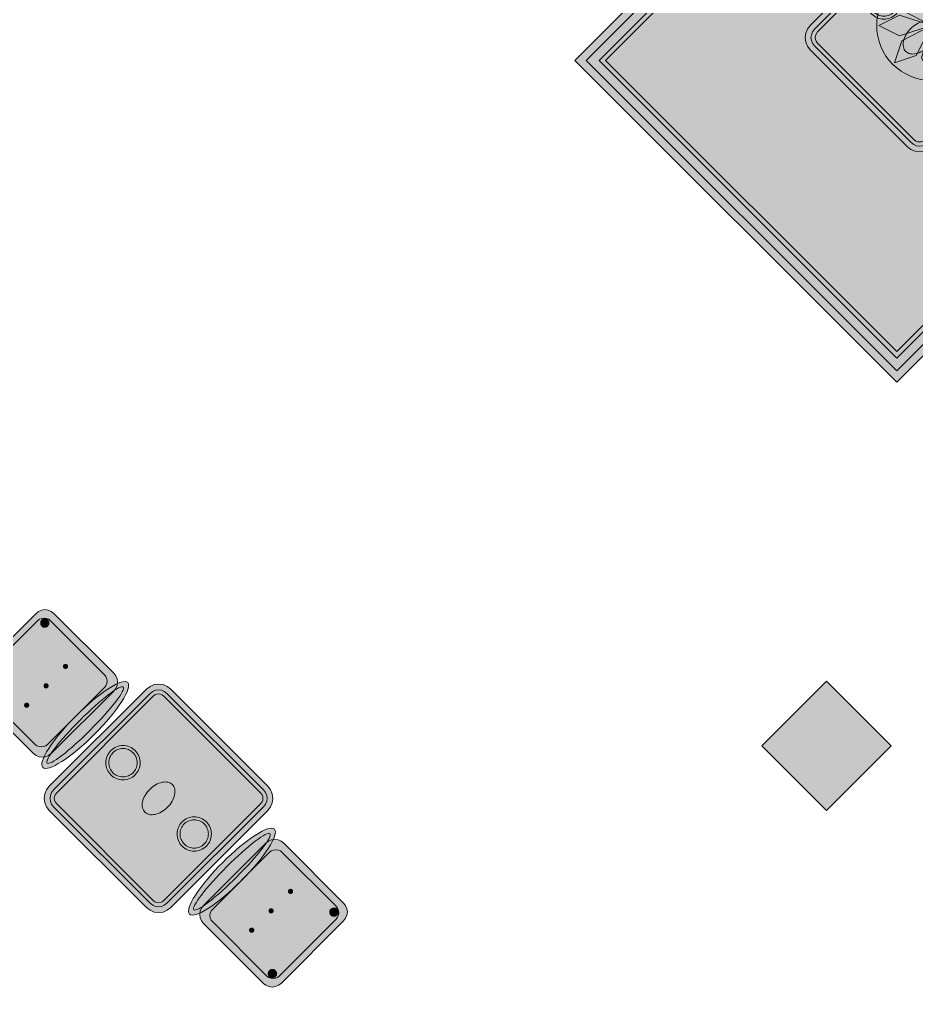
# Model space of a CAD drawing. Header units: metres. Extents: x 2172.2 to 2210.6, y 415.3 to 458.1.
# Drawn here: x 2185.912 to 2189.83, y 440.03 to 444.289 of the extents above; entities that cross this region are included whole.
import ezdxf

# ---------------------------------------------------------------- set-up
doc = ezdxf.new("R2010")
doc.units = ezdxf.units.M
for name, color, linetype, lineweight in [('NC_N1_CHAIRS', 7, 'CONTINUOUS', 13), ('NC_N1_COLUMNS', 8, 'CONTINUOUS', 25), ('NC_N1_FLOOR_DECOR', 32, 'CONTINUOUS', 13), ('NC_N1_TABLES', 7, 'CONTINUOUS', 13), ('NC_N1_WALLS', 7, 'CONTINUOUS', 25)]:
    doc.layers.add(name, color=color, linetype=linetype, lineweight=lineweight)

# ---------------------------------------------------------------- blocks, each defined once
blk = doc.blocks.new('NC_N1_ARCHITECTURE')
at = {"layer": 'NC_N1_COLUMNS', "true_color": 0xe6e9ea}
blk.add_hatch(color=256, dxfattribs=at).paths.add_polyline_path([(-0.56358, 7.398936), (-0.28074, 7.116096), (-0.56358, 6.833257), (-0.846388, 7.116131)])
at = {"layer": 'NC_N1_COLUMNS', "linetype": 'CONTINUOUS', "lineweight": -2}
blk.add_lwpolyline([(-0.56358, 7.398936), (-0.28074, 7.116096), (-0.56358, 6.833257), (-0.846388, 7.116131)], close=True, dxfattribs=at)
blk = doc.blocks.new('NC_N1_MIXED_FLOOR_BAY_01')
at = {"true_color": 0xeff0ee}
h = blk.add_hatch(color=256, dxfattribs=at)
h.dxf.hatch_style = 1
h.paths.add_polyline_path([(0.0695, 11.8009), (0.0779, 11.7925), (0.1075, 11.7629), (0.1159, 11.7545), (0.1806, 11.6898), (0.2249, 11.6455), (0.2375, 11.6329), (0.2819, 11.5885), (0.4338, 11.4366), (0.4781, 11.3923), (0.4907, 11.3797), (0.535, 11.3354), (0.6869, 11.1834), (0.7313, 11.1391), (0.7439, 11.1265), (0.7882, 11.0822), (0.9401, 10.9303), (0.9844, 10.8859), (0.997, 10.8733), (1.0414, 10.829), (1.1933, 10.6771), (1.2376, 10.6328), (1.2502, 10.6202), (1.2945, 10.5758), (1.3874, 10.483), (1.3958, 10.4746), (1.4254, 10.445), (1.4338, 10.4366), (1.4549, 10.4155), (-0.2563, 8.7043), (-1.6628, 10.1108), (0.0484, 11.822)])
at = {"color": 0, "linetype": 'CONTINUOUS', "lineweight": -2, "true_color": 0xa5b2b8}
blk.add_lwpolyline([(0.0695, 11.8009), (0.0779, 11.7925), (0.1075, 11.7629), (0.1159, 11.7545), (0.1806, 11.6898), (0.2249, 11.6455), (0.2375, 11.6329), (0.2819, 11.5885), (0.4338, 11.4366), (0.4781, 11.3923), (0.4907, 11.3797), (0.535, 11.3354), (0.6869, 11.1834), (0.7313, 11.1391), (0.7439, 11.1265), (0.7882, 11.0822), (0.9401, 10.9303), (0.9844, 10.8859), (0.997, 10.8733), (1.0414, 10.829), (1.1933, 10.6771), (1.2376, 10.6328), (1.2502, 10.6202), (1.2945, 10.5758), (1.3874, 10.483), (1.3958, 10.4746), (1.4254, 10.445), (1.4338, 10.4366), (1.4549, 10.4155), (-0.2563, 8.7043), (-1.6628, 10.1108), (0.0484, 11.822)], close=True, dxfattribs=at)
at = {"color": 0, "linetype": 'CONTINUOUS', "lineweight": -2, "true_color": 0xa38246}
for points in [[(0.0484, 11.7725), (0.0532, 11.7677), (0.0827, 11.7382), (0.0911, 11.7297), (0.1558, 11.665), (0.2002, 11.6207), (0.2128, 11.6081), (0.2571, 11.5638), (0.409, 11.4119), (0.4534, 11.3675), (0.466, 11.3549), (0.5103, 11.3106), (0.6622, 11.1587), (0.7065, 11.1144), (0.7191, 11.1018), (0.7635, 11.0574), (0.9154, 10.9055), (0.9597, 10.8612), (0.9723, 10.8486), (1.0166, 10.8043), (1.1685, 10.6524), (1.2129, 10.608), (1.2255, 10.5954), (1.2698, 10.5511), (1.3626, 10.4583), (1.3711, 10.4498), (1.4006, 10.4203), (1.4054, 10.4155), (-0.2563, 8.7538), (-1.6133, 10.1108)], [(0.0484, 11.6877), (0.0487, 11.6873), (0.1134, 11.6226), (0.1578, 11.5783), (0.1704, 11.5657), (0.2147, 11.5213), (0.3666, 11.3694), (0.4109, 11.3251), (0.4235, 11.3125), (0.4679, 11.2682), (0.6198, 11.1163), (0.6641, 11.0719), (0.6767, 11.0593), (0.721, 11.015), (0.8729, 10.8631), (0.9173, 10.8188), (0.9299, 10.8062), (0.9742, 10.7618), (1.1261, 10.6099), (1.1704, 10.5656), (1.183, 10.553), (1.2274, 10.5087), (1.3202, 10.4158), (1.3205, 10.4155), (-0.2563, 8.8386), (-1.5285, 10.1108)], [(0.136, 10.2632), (0.1349, 10.2396), (0.1314, 10.2163), (0.1257, 10.1935), (0.1178, 10.1713), (0.1077, 10.15), (0.0956, 10.1298), (0.0816, 10.1109), (0.0657, 10.0934), (0.0483, 10.0776), (0.0294, 10.0636), (0.0092, 10.0515), (-0.0121, 10.0414), (-0.0343, 10.0335), (-0.0571, 10.0278), (-0.0804, 10.0243), (-0.104, 10.0232), (-0.1275, 10.0243), (-0.1508, 10.0278), (-0.1736, 10.0335), (-0.1958, 10.0414), (-0.2171, 10.0515), (-0.2373, 10.0636), (-0.2562, 10.0776), (-0.2737, 10.0934), (-0.2895, 10.1109), (-0.3035, 10.1298), (-0.3156, 10.15), (-0.3257, 10.1713), (-0.3336, 10.1935), (-0.3393, 10.2163), (-0.3428, 10.2396), (-0.344, 10.2632), (-0.3428, 10.2867), (-0.3393, 10.31), (-0.3336, 10.3328), (-0.3257, 10.355), (-0.3156, 10.3763), (-0.3035, 10.3965), (-0.2895, 10.4154), (-0.2737, 10.4329), (-0.2562, 10.4487), (-0.2373, 10.4627), (-0.2171, 10.4748), (-0.1958, 10.4849), (-0.1736, 10.4928), (-0.1508, 10.4985), (-0.1275, 10.502), (-0.104, 10.5032), (-0.0804, 10.502), (-0.0571, 10.4985), (-0.0343, 10.4928), (-0.0121, 10.4849), (0.0092, 10.4748), (0.0294, 10.4627), (0.0483, 10.4487), (0.0657, 10.4329), (0.0816, 10.4154), (0.0956, 10.3965), (0.1077, 10.3763), (0.1178, 10.355), (0.1257, 10.3328), (0.1314, 10.31), (0.1349, 10.2867)]]:
    blk.add_lwpolyline(points, close=True, dxfattribs=at)
at = {"color": 0, "linetype": 'CONTINUOUS', "lineweight": -2, "true_color": 0x778fa0}
for points in [[(0.0484, 11.7159), (0.0544, 11.7099), (0.0629, 11.7015), (0.1276, 11.6368), (0.1719, 11.5924), (0.1845, 11.5798), (0.2288, 11.5355), (0.3807, 11.3836), (0.4251, 11.3393), (0.4377, 11.3267), (0.482, 11.2823), (0.6339, 11.1304), (0.6782, 11.0861), (0.6908, 11.0735), (0.7352, 11.0291), (0.8871, 10.8772), (0.9314, 10.8329), (0.944, 10.8203), (0.9883, 10.776), (1.1402, 10.6241), (1.1846, 10.5797), (1.1972, 10.5671), (1.2415, 10.5228), (1.3343, 10.43), (1.3428, 10.4215), (1.3488, 10.4155), (-0.2563, 8.8104), (-1.5567, 10.1108)], [(-0.104, 10.2632), (-0.149, 10.4032), (-0.104, 10.4932), (-0.059, 10.4032)], [(-0.104, 10.2632), (-0.2348, 10.3303), (-0.2666, 10.4258), (-0.1711, 10.394)], [(-0.104, 10.2632), (-0.0368, 10.394), (0.0587, 10.4258), (0.0269, 10.3303)], [(-0.104, 10.2632), (-0.244, 10.2182), (-0.334, 10.2632), (-0.244, 10.3082)], [(-0.104, 10.2632), (0.036, 10.3082), (0.126, 10.2632), (0.036, 10.2182)], [(-0.104, 10.2632), (-0.1711, 10.1323), (-0.2666, 10.1005), (-0.2348, 10.196)], [(-0.104, 10.2632), (-0.059, 10.1232), (-0.104, 10.0332), (-0.149, 10.1232)], [(-0.104, 10.2632), (0.0269, 10.196), (0.0587, 10.1005), (-0.0368, 10.1323)]]:
    blk.add_lwpolyline(points, close=True, dxfattribs=at)
blk = doc.blocks.new('NC_N1_DINING_TWO_SQUARE')
at = {"true_color": 0xf6f5ef}
h = blk.add_hatch(color=256, dxfattribs=at)
h.dxf.hatch_style = 1
h.paths.add_polyline_path([(0.3, -0.375), (-0.3, -0.375), (-0.3194, -0.3724), (-0.3375, -0.365), (-0.353, -0.353), (-0.365, -0.3375), (-0.3724, -0.3194), (-0.375, -0.3), (-0.375, 0.3), (-0.3724, 0.3194), (-0.365, 0.3375), (-0.353, 0.353), (-0.3375, 0.365), (-0.3194, 0.3724), (-0.3, 0.375), (0.3, 0.375), (0.3194, 0.3724), (0.3375, 0.365), (0.353, 0.353), (0.365, 0.3375), (0.3724, 0.3194), (0.375, 0.3), (0.375, -0.3), (0.3724, -0.3194), (0.365, -0.3375), (0.353, -0.353), (0.3375, -0.365), (0.3194, -0.3724)])
at = {"color": 0, "linetype": 'CONTINUOUS', "lineweight": -2, "true_color": 0x2d3540}
blk.add_lwpolyline([(0.3, -0.375), (-0.3, -0.375), (-0.3194, -0.3724), (-0.3375, -0.365), (-0.353, -0.353), (-0.365, -0.3375), (-0.3724, -0.3194), (-0.375, -0.3), (-0.375, 0.3), (-0.3724, 0.3194), (-0.365, 0.3375), (-0.353, 0.353), (-0.3375, 0.365), (-0.3194, 0.3724), (-0.3, 0.375), (0.3, 0.375), (0.3194, 0.3724), (0.3375, 0.365), (0.353, 0.353), (0.365, 0.3375), (0.3724, 0.3194), (0.375, 0.3), (0.375, -0.3), (0.3724, -0.3194), (0.365, -0.3375), (0.353, -0.353), (0.3375, -0.365), (0.3194, -0.3724)], close=True, dxfattribs=at)
at = {"color": 0, "linetype": 'CONTINUOUS', "lineweight": -2, "true_color": 0xa38246}
for points in [[(0.2984, -0.35), (-0.2984, -0.35), (-0.3129, -0.3481), (-0.3249, -0.3431), (-0.3352, -0.3352), (-0.3431, -0.3249), (-0.3481, -0.3129), (-0.35, -0.2984), (-0.35, 0.2984), (-0.3481, 0.3129), (-0.3431, 0.3249), (-0.3352, 0.3352), (-0.3249, 0.3431), (-0.3129, 0.3481), (-0.2984, 0.35), (0.2984, 0.35), (0.3129, 0.3481), (0.3249, 0.3431), (0.3352, 0.3352), (0.3431, 0.3249), (0.3481, 0.3129), (0.35, 0.2984), (0.35, -0.2984), (0.3481, -0.3129), (0.3431, -0.3249), (0.3352, -0.3352), (0.3249, -0.3431), (0.3129, -0.3481)], [(0.2972, -0.332), (-0.2972, -0.332), (-0.3082, -0.3306), (-0.3158, -0.3274), (-0.3224, -0.3224), (-0.3274, -0.3158), (-0.3306, -0.3082), (-0.332, -0.2972), (-0.332, 0.2972), (-0.3306, 0.3082), (-0.3274, 0.3158), (-0.3224, 0.3224), (-0.3158, 0.3274), (-0.3082, 0.3306), (-0.2972, 0.332), (0.2972, 0.332), (0.3082, 0.3306), (0.3158, 0.3274), (0.3224, 0.3224), (0.3274, 0.3158), (0.3306, 0.3082), (0.332, 0.2972), (0.332, -0.2972), (0.3306, -0.3082), (0.3274, -0.3158), (0.3224, -0.3224), (0.3158, -0.3274), (0.3082, -0.3306)], [(0.062, 0.22), (0.0617, 0.2139), (0.0608, 0.2079), (0.0593, 0.202), (0.0573, 0.1963), (0.0547, 0.1908), (0.0516, 0.1856), (0.0479, 0.1807), (0.0438, 0.1762), (0.0393, 0.1721), (0.0344, 0.1684), (0.0292, 0.1653), (0.0237, 0.1627), (0.018, 0.1607), (0.0121, 0.1592), (0.0061, 0.1583), (0, 0.158), (-0.0061, 0.1583), (-0.0121, 0.1592), (-0.018, 0.1607), (-0.0237, 0.1627), (-0.0292, 0.1653), (-0.0344, 0.1684), (-0.0393, 0.1721), (-0.0438, 0.1762), (-0.0479, 0.1807), (-0.0516, 0.1856), (-0.0547, 0.1908), (-0.0573, 0.1963), (-0.0593, 0.202), (-0.0608, 0.2079), (-0.0617, 0.2139), (-0.062, 0.22), (-0.0617, 0.2261), (-0.0608, 0.2321), (-0.0593, 0.238), (-0.0573, 0.2437), (-0.0547, 0.2492), (-0.0516, 0.2544), (-0.0479, 0.2593), (-0.0438, 0.2638), (-0.0393, 0.2679), (-0.0344, 0.2716), (-0.0292, 0.2747), (-0.0237, 0.2773), (-0.018, 0.2793), (-0.0121, 0.2808), (-0.0061, 0.2817), (0, 0.282), (0.0061, 0.2817), (0.0121, 0.2808), (0.018, 0.2793), (0.0237, 0.2773), (0.0292, 0.2747), (0.0344, 0.2716), (0.0393, 0.2679), (0.0438, 0.2638), (0.0479, 0.2593), (0.0516, 0.2544), (0.0547, 0.2492), (0.0573, 0.2437), (0.0593, 0.238), (0.0608, 0.2321), (0.0617, 0.2261)], [(0.085, 0), (0.0846, 0.0054), (0.0834, 0.0107), (0.0813, 0.016), (0.0785, 0.021), (0.075, 0.0259), (0.0707, 0.0306), (0.0657, 0.0349), (0.0601, 0.0389), (0.0539, 0.0425), (0.0472, 0.0457), (0.0401, 0.0485), (0.0325, 0.0508), (0.0247, 0.0526), (0.0166, 0.0539), (0.0083, 0.0547), (0, 0.055), (-0.0083, 0.0547), (-0.0166, 0.0539), (-0.0247, 0.0526), (-0.0325, 0.0508), (-0.0401, 0.0485), (-0.0472, 0.0457), (-0.0539, 0.0425), (-0.0601, 0.0389), (-0.0657, 0.0349), (-0.0707, 0.0306), (-0.075, 0.0259), (-0.0785, 0.021), (-0.0813, 0.016), (-0.0834, 0.0107), (-0.0846, 0.0054), (-0.085, 0), (-0.0846, -0.0054), (-0.0834, -0.0107), (-0.0813, -0.016), (-0.0785, -0.021), (-0.075, -0.0259), (-0.0707, -0.0306), (-0.0657, -0.0349), (-0.0601, -0.0389), (-0.0539, -0.0425), (-0.0472, -0.0457), (-0.0401, -0.0485), (-0.0325, -0.0508), (-0.0247, -0.0526), (-0.0166, -0.0539), (-0.0083, -0.0547), (0, -0.055), (0.0083, -0.0547), (0.0166, -0.0539), (0.0247, -0.0526), (0.0325, -0.0508), (0.0401, -0.0485), (0.0472, -0.0457), (0.0539, -0.0425), (0.0601, -0.0389), (0.0657, -0.0349), (0.0707, -0.0306), (0.075, -0.0259), (0.0785, -0.021), (0.0813, -0.016), (0.0834, -0.0107), (0.0846, -0.0054)], [(0.062, -0.22), (0.0617, -0.2261), (0.0608, -0.2321), (0.0593, -0.238), (0.0573, -0.2437), (0.0547, -0.2492), (0.0516, -0.2544), (0.0479, -0.2593), (0.0438, -0.2638), (0.0393, -0.2679), (0.0344, -0.2716), (0.0292, -0.2747), (0.0237, -0.2773), (0.018, -0.2793), (0.0121, -0.2808), (0.0061, -0.2817), (0, -0.282), (-0.0061, -0.2817), (-0.0121, -0.2808), (-0.018, -0.2793), (-0.0237, -0.2773), (-0.0292, -0.2747), (-0.0344, -0.2716), (-0.0393, -0.2679), (-0.0438, -0.2638), (-0.0479, -0.2593), (-0.0516, -0.2544), (-0.0547, -0.2492), (-0.0573, -0.2437), (-0.0593, -0.238), (-0.0608, -0.2321), (-0.0617, -0.2261), (-0.062, -0.22), (-0.0617, -0.2139), (-0.0608, -0.2079), (-0.0593, -0.202), (-0.0573, -0.1963), (-0.0547, -0.1908), (-0.0516, -0.1856), (-0.0479, -0.1807), (-0.0438, -0.1762), (-0.0393, -0.1721), (-0.0344, -0.1684), (-0.0292, -0.1653), (-0.0237, -0.1627), (-0.018, -0.1607), (-0.0121, -0.1592), (-0.0061, -0.1583), (0, -0.158), (0.0061, -0.1583), (0.0121, -0.1592), (0.018, -0.1607), (0.0237, -0.1627), (0.0292, -0.1653), (0.0344, -0.1684), (0.0393, -0.1721), (0.0438, -0.1762), (0.0479, -0.1807), (0.0516, -0.1856), (0.0547, -0.1908), (0.0573, -0.1963), (0.0593, -0.202), (0.0608, -0.2079), (0.0617, -0.2139)]]:
    blk.add_lwpolyline(points, close=True, dxfattribs=at)
at = {"color": 0, "linetype": 'CONTINUOUS', "lineweight": -2, "true_color": 0x89939a}
for points in [[(0.075, 0.22), (0.0746, 0.2126), (0.0736, 0.2054), (0.0718, 0.1982), (0.0693, 0.1913), (0.0661, 0.1846), (0.0624, 0.1783), (0.058, 0.1724), (0.053, 0.167), (0.0476, 0.162), (0.0417, 0.1576), (0.0354, 0.1539), (0.0287, 0.1507), (0.0218, 0.1482), (0.0146, 0.1464), (0.0074, 0.1454), (0, 0.145), (-0.0074, 0.1454), (-0.0146, 0.1464), (-0.0218, 0.1482), (-0.0287, 0.1507), (-0.0354, 0.1539), (-0.0417, 0.1576), (-0.0476, 0.162), (-0.053, 0.167), (-0.058, 0.1724), (-0.0624, 0.1783), (-0.0661, 0.1846), (-0.0693, 0.1913), (-0.0718, 0.1982), (-0.0736, 0.2054), (-0.0746, 0.2126), (-0.075, 0.22), (-0.0746, 0.2274), (-0.0736, 0.2346), (-0.0718, 0.2418), (-0.0693, 0.2487), (-0.0661, 0.2554), (-0.0624, 0.2617), (-0.058, 0.2676), (-0.053, 0.273), (-0.0476, 0.278), (-0.0417, 0.2824), (-0.0354, 0.2861), (-0.0287, 0.2893), (-0.0218, 0.2918), (-0.0146, 0.2936), (-0.0074, 0.2946), (0, 0.295), (0.0074, 0.2946), (0.0146, 0.2936), (0.0218, 0.2918), (0.0287, 0.2893), (0.0354, 0.2861), (0.0417, 0.2824), (0.0476, 0.278), (0.053, 0.273), (0.058, 0.2676), (0.0624, 0.2617), (0.0661, 0.2554), (0.0693, 0.2487), (0.0718, 0.2418), (0.0736, 0.2346), (0.0746, 0.2274)], [(0.075, -0.22), (0.0746, -0.2274), (0.0736, -0.2346), (0.0718, -0.2418), (0.0693, -0.2487), (0.0661, -0.2554), (0.0624, -0.2617), (0.058, -0.2676), (0.053, -0.273), (0.0476, -0.278), (0.0417, -0.2824), (0.0354, -0.2861), (0.0287, -0.2893), (0.0218, -0.2918), (0.0146, -0.2936), (0.0074, -0.2946), (0, -0.295), (-0.0074, -0.2946), (-0.0146, -0.2936), (-0.0218, -0.2918), (-0.0287, -0.2893), (-0.0354, -0.2861), (-0.0417, -0.2824), (-0.0476, -0.278), (-0.053, -0.273), (-0.058, -0.2676), (-0.0624, -0.2617), (-0.0661, -0.2554), (-0.0693, -0.2487), (-0.0718, -0.2418), (-0.0736, -0.2346), (-0.0746, -0.2274), (-0.075, -0.22), (-0.0746, -0.2126), (-0.0736, -0.2054), (-0.0718, -0.1982), (-0.0693, -0.1913), (-0.0661, -0.1846), (-0.0624, -0.1783), (-0.058, -0.1724), (-0.053, -0.167), (-0.0476, -0.162), (-0.0417, -0.1576), (-0.0354, -0.1539), (-0.0287, -0.1507), (-0.0218, -0.1482), (-0.0146, -0.1464), (-0.0074, -0.1454), (0, -0.145), (0.0074, -0.1454), (0.0146, -0.1464), (0.0218, -0.1482), (0.0287, -0.1507), (0.0354, -0.1539), (0.0417, -0.1576), (0.0476, -0.162), (0.053, -0.167), (0.058, -0.1724), (0.0624, -0.1783), (0.0661, -0.1846), (0.0693, -0.1913), (0.0718, -0.1982), (0.0736, -0.2054), (0.0746, -0.2126)]]:
    blk.add_lwpolyline(points, close=True, dxfattribs=at)
blk = doc.blocks.new('NC_N1_CHAIR_OLIVE')
at = {"true_color": 0xf6f5ef}
h = blk.add_hatch(color=256, dxfattribs=at)
h.dxf.hatch_style = 1
h.paths.add_polyline_path([(0.262, 0.222), (0.2607, 0.2276), (0.257, 0.2331), (0.2507, 0.2385), (0.2421, 0.2438), (0.2311, 0.2489), (0.2178, 0.2537), (0.2025, 0.2582), (0.1853, 0.2623), (0.1662, 0.2661), (0.1456, 0.2694), (0.1235, 0.2723), (0.1003, 0.2747), (0.0761, 0.2765), (0.0511, 0.2779), (0.0257, 0.2787), (0, 0.279), (-0.0257, 0.2787), (-0.0511, 0.2779), (-0.0761, 0.2765), (-0.1003, 0.2747), (-0.1235, 0.2723), (-0.1456, 0.2694), (-0.1662, 0.2661), (-0.1853, 0.2623), (-0.2025, 0.2582), (-0.2178, 0.2537), (-0.2311, 0.2489), (-0.2421, 0.2438), (-0.2507, 0.2385), (-0.257, 0.2331), (-0.2607, 0.2276), (-0.262, 0.222), (-0.2607, 0.2164), (-0.257, 0.2109), (-0.2507, 0.2055), (-0.2421, 0.2002), (-0.2311, 0.1951), (-0.2178, 0.1903), (-0.2025, 0.1858), (-0.1853, 0.1817), (-0.1662, 0.1779), (-0.1456, 0.1746), (-0.1235, 0.1717), (-0.1003, 0.1693), (-0.0761, 0.1675), (-0.0511, 0.1661), (-0.0257, 0.1653), (0, 0.165), (0.0257, 0.1653), (0.0511, 0.1661), (0.0761, 0.1675), (0.1003, 0.1693), (0.1235, 0.1717), (0.1456, 0.1746), (0.1662, 0.1779), (0.1853, 0.1817), (0.2025, 0.1858), (0.2178, 0.1903), (0.2311, 0.1951), (0.2421, 0.2002), (0.2507, 0.2055), (0.257, 0.2109), (0.2607, 0.2164)])
at = {"true_color": 0x778fa0}
h = blk.add_hatch(color=256, dxfattribs=at)
h.dxf.hatch_style = 1
h.paths.add_polyline_path([(0.193, -0.275), (-0.193, -0.275), (-0.2072, -0.2731), (-0.2205, -0.2676), (-0.2319, -0.2589), (-0.2406, -0.2475), (-0.2461, -0.2342), (-0.248, -0.22), (-0.248, 0.15), (-0.2461, 0.1642), (-0.2406, 0.1775), (-0.2319, 0.1889), (-0.2205, 0.1976), (-0.2072, 0.2031), (-0.193, 0.205), (0.193, 0.205), (0.2072, 0.2031), (0.2205, 0.1976), (0.2319, 0.1889), (0.2406, 0.1775), (0.2461, 0.1642), (0.248, 0.15), (0.248, -0.22), (0.2461, -0.2342), (0.2406, -0.2475), (0.2319, -0.2589), (0.2205, -0.2676), (0.2072, -0.2731)])
at = {"true_color": 0xa38246}
h = blk.add_hatch(color=256, dxfattribs=at)
h.dxf.hatch_style = 1
h.paths.add_polyline_path([(-0.111, -0.02), (-0.111, -0.0209), (-0.1112, -0.0218), (-0.1114, -0.0226), (-0.1117, -0.0234), (-0.1121, -0.0242), (-0.1125, -0.025), (-0.113, -0.0257), (-0.1136, -0.0264), (-0.1143, -0.027), (-0.115, -0.0275), (-0.1158, -0.0279), (-0.1166, -0.0283), (-0.1174, -0.0286), (-0.1182, -0.0288), (-0.1191, -0.029), (-0.12, -0.029), (-0.1209, -0.029), (-0.1218, -0.0288), (-0.1226, -0.0286), (-0.1234, -0.0283), (-0.1242, -0.0279), (-0.125, -0.0275), (-0.1257, -0.027), (-0.1264, -0.0264), (-0.127, -0.0257), (-0.1275, -0.025), (-0.1279, -0.0242), (-0.1283, -0.0234), (-0.1286, -0.0226), (-0.1288, -0.0218), (-0.129, -0.0209), (-0.129, -0.02), (-0.129, -0.0191), (-0.1288, -0.0182), (-0.1286, -0.0174), (-0.1283, -0.0166), (-0.1279, -0.0158), (-0.1275, -0.015), (-0.127, -0.0143), (-0.1264, -0.0136), (-0.1257, -0.013), (-0.125, -0.0125), (-0.1242, -0.0121), (-0.1234, -0.0117), (-0.1226, -0.0114), (-0.1218, -0.0112), (-0.1209, -0.011), (-0.12, -0.011), (-0.1191, -0.011), (-0.1182, -0.0112), (-0.1174, -0.0114), (-0.1166, -0.0117), (-0.1158, -0.0121), (-0.115, -0.0125), (-0.1143, -0.013), (-0.1136, -0.0136), (-0.113, -0.0143), (-0.1125, -0.015), (-0.1121, -0.0158), (-0.1117, -0.0166), (-0.1114, -0.0174), (-0.1112, -0.0182), (-0.111, -0.0191)])
h = blk.add_hatch(color=256, dxfattribs=at)
h.dxf.hatch_style = 1
h.paths.add_polyline_path([(0.009, -0.02), (0.009, -0.0209), (0.0088, -0.0218), (0.0086, -0.0226), (0.0083, -0.0234), (0.0079, -0.0242), (0.0075, -0.025), (0.007, -0.0257), (0.0064, -0.0264), (0.0057, -0.027), (0.005, -0.0275), (0.0042, -0.0279), (0.0034, -0.0283), (0.0026, -0.0286), (0.0018, -0.0288), (0.0009, -0.029), (0, -0.029), (-0.0009, -0.029), (-0.0018, -0.0288), (-0.0026, -0.0286), (-0.0034, -0.0283), (-0.0042, -0.0279), (-0.005, -0.0275), (-0.0057, -0.027), (-0.0064, -0.0264), (-0.007, -0.0257), (-0.0075, -0.025), (-0.0079, -0.0242), (-0.0083, -0.0234), (-0.0086, -0.0226), (-0.0088, -0.0218), (-0.009, -0.0209), (-0.009, -0.02), (-0.009, -0.0191), (-0.0088, -0.0182), (-0.0086, -0.0174), (-0.0083, -0.0166), (-0.0079, -0.0158), (-0.0075, -0.015), (-0.007, -0.0143), (-0.0064, -0.0136), (-0.0057, -0.013), (-0.005, -0.0125), (-0.0042, -0.0121), (-0.0034, -0.0117), (-0.0026, -0.0114), (-0.0018, -0.0112), (-0.0009, -0.011), (0, -0.011), (0.0009, -0.011), (0.0018, -0.0112), (0.0026, -0.0114), (0.0034, -0.0117), (0.0042, -0.0121), (0.005, -0.0125), (0.0057, -0.013), (0.0064, -0.0136), (0.007, -0.0143), (0.0075, -0.015), (0.0079, -0.0158), (0.0083, -0.0166), (0.0086, -0.0174), (0.0088, -0.0182), (0.009, -0.0191)])
h = blk.add_hatch(color=256, dxfattribs=at)
h.dxf.hatch_style = 1
h.paths.add_polyline_path([(0.129, -0.02), (0.129, -0.0209), (0.1288, -0.0218), (0.1286, -0.0226), (0.1283, -0.0234), (0.1279, -0.0242), (0.1275, -0.025), (0.127, -0.0257), (0.1264, -0.0264), (0.1257, -0.027), (0.125, -0.0275), (0.1242, -0.0279), (0.1234, -0.0283), (0.1226, -0.0286), (0.1218, -0.0288), (0.1209, -0.029), (0.12, -0.029), (0.1191, -0.029), (0.1182, -0.0288), (0.1174, -0.0286), (0.1166, -0.0283), (0.1158, -0.0279), (0.115, -0.0275), (0.1143, -0.027), (0.1136, -0.0264), (0.113, -0.0257), (0.1125, -0.025), (0.1121, -0.0242), (0.1117, -0.0234), (0.1114, -0.0226), (0.1112, -0.0218), (0.111, -0.0209), (0.111, -0.02), (0.111, -0.0191), (0.1112, -0.0182), (0.1114, -0.0174), (0.1117, -0.0166), (0.1121, -0.0158), (0.1125, -0.015), (0.113, -0.0143), (0.1136, -0.0136), (0.1143, -0.013), (0.115, -0.0125), (0.1158, -0.0121), (0.1166, -0.0117), (0.1174, -0.0114), (0.1182, -0.0112), (0.1191, -0.011), (0.12, -0.011), (0.1209, -0.011), (0.1218, -0.0112), (0.1226, -0.0114), (0.1234, -0.0117), (0.1242, -0.0121), (0.125, -0.0125), (0.1257, -0.013), (0.1264, -0.0136), (0.127, -0.0143), (0.1275, -0.015), (0.1279, -0.0158), (0.1283, -0.0166), (0.1286, -0.0174), (0.1288, -0.0182), (0.129, -0.0191)])
h = blk.add_hatch(color=256, dxfattribs=at)
h.dxf.hatch_style = 1
h.paths.add_polyline_path([(-0.172, -0.218), (-0.1721, -0.2198), (-0.1723, -0.2215), (-0.1728, -0.2232), (-0.1734, -0.2249), (-0.1741, -0.2265), (-0.175, -0.228), (-0.1761, -0.2294), (-0.1773, -0.2307), (-0.1786, -0.2319), (-0.18, -0.233), (-0.1815, -0.2339), (-0.1831, -0.2346), (-0.1848, -0.2352), (-0.1865, -0.2357), (-0.1882, -0.2359), (-0.19, -0.236), (-0.1918, -0.2359), (-0.1935, -0.2357), (-0.1952, -0.2352), (-0.1969, -0.2346), (-0.1985, -0.2339), (-0.2, -0.233), (-0.2014, -0.2319), (-0.2027, -0.2307), (-0.2039, -0.2294), (-0.205, -0.228), (-0.2059, -0.2265), (-0.2066, -0.2249), (-0.2072, -0.2232), (-0.2077, -0.2215), (-0.2079, -0.2198), (-0.208, -0.218), (-0.2079, -0.2162), (-0.2077, -0.2145), (-0.2072, -0.2128), (-0.2066, -0.2111), (-0.2059, -0.2095), (-0.205, -0.208), (-0.2039, -0.2066), (-0.2027, -0.2053), (-0.2014, -0.2041), (-0.2, -0.203), (-0.1985, -0.2021), (-0.1969, -0.2014), (-0.1952, -0.2008), (-0.1935, -0.2003), (-0.1918, -0.2001), (-0.19, -0.2), (-0.1882, -0.2001), (-0.1865, -0.2003), (-0.1848, -0.2008), (-0.1831, -0.2014), (-0.1815, -0.2021), (-0.18, -0.203), (-0.1786, -0.2041), (-0.1773, -0.2053), (-0.1761, -0.2066), (-0.175, -0.208), (-0.1741, -0.2095), (-0.1734, -0.2111), (-0.1728, -0.2128), (-0.1723, -0.2145), (-0.1721, -0.2162)])
h = blk.add_hatch(color=256, dxfattribs=at)
h.dxf.hatch_style = 1
h.paths.add_polyline_path([(0.208, -0.218), (0.2079, -0.2198), (0.2077, -0.2215), (0.2072, -0.2232), (0.2066, -0.2249), (0.2059, -0.2265), (0.205, -0.228), (0.2039, -0.2294), (0.2027, -0.2307), (0.2014, -0.2319), (0.2, -0.233), (0.1985, -0.2339), (0.1969, -0.2346), (0.1952, -0.2352), (0.1935, -0.2357), (0.1918, -0.2359), (0.19, -0.236), (0.1882, -0.2359), (0.1865, -0.2357), (0.1848, -0.2352), (0.1831, -0.2346), (0.1815, -0.2339), (0.18, -0.233), (0.1786, -0.2319), (0.1773, -0.2307), (0.1761, -0.2294), (0.175, -0.228), (0.1741, -0.2265), (0.1734, -0.2249), (0.1728, -0.2232), (0.1723, -0.2215), (0.1721, -0.2198), (0.172, -0.218), (0.1721, -0.2162), (0.1723, -0.2145), (0.1728, -0.2128), (0.1734, -0.2111), (0.1741, -0.2095), (0.175, -0.208), (0.1761, -0.2066), (0.1773, -0.2053), (0.1786, -0.2041), (0.18, -0.203), (0.1815, -0.2021), (0.1831, -0.2014), (0.1848, -0.2008), (0.1865, -0.2003), (0.1882, -0.2001), (0.19, -0.2), (0.1918, -0.2001), (0.1935, -0.2003), (0.1952, -0.2008), (0.1969, -0.2014), (0.1985, -0.2021), (0.2, -0.203), (0.2014, -0.2041), (0.2027, -0.2053), (0.2039, -0.2066), (0.205, -0.208), (0.2059, -0.2095), (0.2066, -0.2111), (0.2072, -0.2128), (0.2077, -0.2145), (0.2079, -0.2162)])
at = {"color": 0, "linetype": 'CONTINUOUS', "lineweight": -2, "true_color": 0x2d3540}
for points in [[(0.262, 0.222), (0.2607, 0.2276), (0.257, 0.2331), (0.2507, 0.2385), (0.2421, 0.2438), (0.2311, 0.2489), (0.2178, 0.2537), (0.2025, 0.2582), (0.1853, 0.2623), (0.1662, 0.2661), (0.1456, 0.2694), (0.1235, 0.2723), (0.1003, 0.2747), (0.0761, 0.2765), (0.0511, 0.2779), (0.0257, 0.2787), (0, 0.279), (-0.0257, 0.2787), (-0.0511, 0.2779), (-0.0761, 0.2765), (-0.1003, 0.2747), (-0.1235, 0.2723), (-0.1456, 0.2694), (-0.1662, 0.2661), (-0.1853, 0.2623), (-0.2025, 0.2582), (-0.2178, 0.2537), (-0.2311, 0.2489), (-0.2421, 0.2438), (-0.2507, 0.2385), (-0.257, 0.2331), (-0.2607, 0.2276), (-0.262, 0.222), (-0.2607, 0.2164), (-0.257, 0.2109), (-0.2507, 0.2055), (-0.2421, 0.2002), (-0.2311, 0.1951), (-0.2178, 0.1903), (-0.2025, 0.1858), (-0.1853, 0.1817), (-0.1662, 0.1779), (-0.1456, 0.1746), (-0.1235, 0.1717), (-0.1003, 0.1693), (-0.0761, 0.1675), (-0.0511, 0.1661), (-0.0257, 0.1653), (0, 0.165), (0.0257, 0.1653), (0.0511, 0.1661), (0.0761, 0.1675), (0.1003, 0.1693), (0.1235, 0.1717), (0.1456, 0.1746), (0.1662, 0.1779), (0.1853, 0.1817), (0.2025, 0.1858), (0.2178, 0.1903), (0.2311, 0.1951), (0.2421, 0.2002), (0.2507, 0.2055), (0.257, 0.2109), (0.2607, 0.2164)], [(0.193, -0.275), (-0.193, -0.275), (-0.2072, -0.2731), (-0.2205, -0.2676), (-0.2319, -0.2589), (-0.2406, -0.2475), (-0.2461, -0.2342), (-0.248, -0.22), (-0.248, 0.15), (-0.2461, 0.1642), (-0.2406, 0.1775), (-0.2319, 0.1889), (-0.2205, 0.1976), (-0.2072, 0.2031), (-0.193, 0.205), (0.193, 0.205), (0.2072, 0.2031), (0.2205, 0.1976), (0.2319, 0.1889), (0.2406, 0.1775), (0.2461, 0.1642), (0.248, 0.15), (0.248, -0.22), (0.2461, -0.2342), (0.2406, -0.2475), (0.2319, -0.2589), (0.2205, -0.2676), (0.2072, -0.2731)]]:
    blk.add_lwpolyline(points, close=True, dxfattribs=at)
at = {"color": 0, "linetype": 'CONTINUOUS', "lineweight": -2, "true_color": 0xa38246}
for points in [[(0.235, 0.222), (0.2339, 0.225), (0.2305, 0.228), (0.2249, 0.231), (0.2171, 0.2339), (0.2073, 0.2366), (0.1954, 0.2392), (0.1817, 0.2417), (0.1662, 0.2439), (0.1491, 0.246), (0.1306, 0.2478), (0.1108, 0.2493), (0.0899, 0.2506), (0.0682, 0.2517), (0.0458, 0.2524), (0.023, 0.2529), (0, 0.253), (-0.023, 0.2529), (-0.0458, 0.2524), (-0.0682, 0.2517), (-0.0899, 0.2506), (-0.1108, 0.2493), (-0.1306, 0.2478), (-0.1491, 0.246), (-0.1662, 0.2439), (-0.1817, 0.2417), (-0.1954, 0.2392), (-0.2073, 0.2366), (-0.2171, 0.2339), (-0.2249, 0.231), (-0.2305, 0.228), (-0.2339, 0.225), (-0.235, 0.222), (-0.2339, 0.219), (-0.2305, 0.216), (-0.2249, 0.213), (-0.2171, 0.2101), (-0.2073, 0.2074), (-0.1954, 0.2048), (-0.1817, 0.2023), (-0.1662, 0.2001), (-0.1491, 0.198), (-0.1306, 0.1962), (-0.1108, 0.1947), (-0.0899, 0.1934), (-0.0682, 0.1923), (-0.0458, 0.1916), (-0.023, 0.1911), (0, 0.191), (0.023, 0.1911), (0.0458, 0.1916), (0.0682, 0.1923), (0.0899, 0.1934), (0.1108, 0.1947), (0.1306, 0.1962), (0.1491, 0.198), (0.1662, 0.2001), (0.1817, 0.2023), (0.1954, 0.2048), (0.2073, 0.2074), (0.2171, 0.2101), (0.2249, 0.213), (0.2305, 0.216), (0.2339, 0.219)], [(0.175, -0.247), (-0.175, -0.247), (-0.1854, -0.2456), (-0.195, -0.2416), (-0.2033, -0.2353), (-0.2096, -0.227), (-0.2136, -0.2174), (-0.215, -0.207), (-0.215, 0.126), (-0.2136, 0.1364), (-0.2096, 0.146), (-0.2033, 0.1543), (-0.195, 0.1606), (-0.1854, 0.1646), (-0.175, 0.166), (0.175, 0.166), (0.1854, 0.1646), (0.195, 0.1606), (0.2033, 0.1543), (0.2096, 0.146), (0.2136, 0.1364), (0.215, 0.126), (0.215, -0.207), (0.2136, -0.2174), (0.2096, -0.227), (0.2033, -0.2353), (0.195, -0.2416), (0.1854, -0.2456)]]:
    blk.add_lwpolyline(points, close=True, dxfattribs=at)
at = {"color": 0, "linetype": 'CONTINUOUS', "lineweight": -2}
for points in [[(-0.111, -0.02), (-0.111, -0.0209), (-0.1112, -0.0218), (-0.1114, -0.0226), (-0.1117, -0.0234), (-0.1121, -0.0242), (-0.1125, -0.025), (-0.113, -0.0257), (-0.1136, -0.0264), (-0.1143, -0.027), (-0.115, -0.0275), (-0.1158, -0.0279), (-0.1166, -0.0283), (-0.1174, -0.0286), (-0.1182, -0.0288), (-0.1191, -0.029), (-0.12, -0.029), (-0.1209, -0.029), (-0.1218, -0.0288), (-0.1226, -0.0286), (-0.1234, -0.0283), (-0.1242, -0.0279), (-0.125, -0.0275), (-0.1257, -0.027), (-0.1264, -0.0264), (-0.127, -0.0257), (-0.1275, -0.025), (-0.1279, -0.0242), (-0.1283, -0.0234), (-0.1286, -0.0226), (-0.1288, -0.0218), (-0.129, -0.0209), (-0.129, -0.02), (-0.129, -0.0191), (-0.1288, -0.0182), (-0.1286, -0.0174), (-0.1283, -0.0166), (-0.1279, -0.0158), (-0.1275, -0.015), (-0.127, -0.0143), (-0.1264, -0.0136), (-0.1257, -0.013), (-0.125, -0.0125), (-0.1242, -0.0121), (-0.1234, -0.0117), (-0.1226, -0.0114), (-0.1218, -0.0112), (-0.1209, -0.011), (-0.12, -0.011), (-0.1191, -0.011), (-0.1182, -0.0112), (-0.1174, -0.0114), (-0.1166, -0.0117), (-0.1158, -0.0121), (-0.115, -0.0125), (-0.1143, -0.013), (-0.1136, -0.0136), (-0.113, -0.0143), (-0.1125, -0.015), (-0.1121, -0.0158), (-0.1117, -0.0166), (-0.1114, -0.0174), (-0.1112, -0.0182), (-0.111, -0.0191)], [(0.009, -0.02), (0.009, -0.0209), (0.0088, -0.0218), (0.0086, -0.0226), (0.0083, -0.0234), (0.0079, -0.0242), (0.0075, -0.025), (0.007, -0.0257), (0.0064, -0.0264), (0.0057, -0.027), (0.005, -0.0275), (0.0042, -0.0279), (0.0034, -0.0283), (0.0026, -0.0286), (0.0018, -0.0288), (0.0009, -0.029), (0, -0.029), (-0.0009, -0.029), (-0.0018, -0.0288), (-0.0026, -0.0286), (-0.0034, -0.0283), (-0.0042, -0.0279), (-0.005, -0.0275), (-0.0057, -0.027), (-0.0064, -0.0264), (-0.007, -0.0257), (-0.0075, -0.025), (-0.0079, -0.0242), (-0.0083, -0.0234), (-0.0086, -0.0226), (-0.0088, -0.0218), (-0.009, -0.0209), (-0.009, -0.02), (-0.009, -0.0191), (-0.0088, -0.0182), (-0.0086, -0.0174), (-0.0083, -0.0166), (-0.0079, -0.0158), (-0.0075, -0.015), (-0.007, -0.0143), (-0.0064, -0.0136), (-0.0057, -0.013), (-0.005, -0.0125), (-0.0042, -0.0121), (-0.0034, -0.0117), (-0.0026, -0.0114), (-0.0018, -0.0112), (-0.0009, -0.011), (0, -0.011), (0.0009, -0.011), (0.0018, -0.0112), (0.0026, -0.0114), (0.0034, -0.0117), (0.0042, -0.0121), (0.005, -0.0125), (0.0057, -0.013), (0.0064, -0.0136), (0.007, -0.0143), (0.0075, -0.015), (0.0079, -0.0158), (0.0083, -0.0166), (0.0086, -0.0174), (0.0088, -0.0182), (0.009, -0.0191)], [(0.129, -0.02), (0.129, -0.0209), (0.1288, -0.0218), (0.1286, -0.0226), (0.1283, -0.0234), (0.1279, -0.0242), (0.1275, -0.025), (0.127, -0.0257), (0.1264, -0.0264), (0.1257, -0.027), (0.125, -0.0275), (0.1242, -0.0279), (0.1234, -0.0283), (0.1226, -0.0286), (0.1218, -0.0288), (0.1209, -0.029), (0.12, -0.029), (0.1191, -0.029), (0.1182, -0.0288), (0.1174, -0.0286), (0.1166, -0.0283), (0.1158, -0.0279), (0.115, -0.0275), (0.1143, -0.027), (0.1136, -0.0264), (0.113, -0.0257), (0.1125, -0.025), (0.1121, -0.0242), (0.1117, -0.0234), (0.1114, -0.0226), (0.1112, -0.0218), (0.111, -0.0209), (0.111, -0.02), (0.111, -0.0191), (0.1112, -0.0182), (0.1114, -0.0174), (0.1117, -0.0166), (0.1121, -0.0158), (0.1125, -0.015), (0.113, -0.0143), (0.1136, -0.0136), (0.1143, -0.013), (0.115, -0.0125), (0.1158, -0.0121), (0.1166, -0.0117), (0.1174, -0.0114), (0.1182, -0.0112), (0.1191, -0.011), (0.12, -0.011), (0.1209, -0.011), (0.1218, -0.0112), (0.1226, -0.0114), (0.1234, -0.0117), (0.1242, -0.0121), (0.125, -0.0125), (0.1257, -0.013), (0.1264, -0.0136), (0.127, -0.0143), (0.1275, -0.015), (0.1279, -0.0158), (0.1283, -0.0166), (0.1286, -0.0174), (0.1288, -0.0182), (0.129, -0.0191)], [(-0.172, -0.218), (-0.1721, -0.2198), (-0.1723, -0.2215), (-0.1728, -0.2232), (-0.1734, -0.2249), (-0.1741, -0.2265), (-0.175, -0.228), (-0.1761, -0.2294), (-0.1773, -0.2307), (-0.1786, -0.2319), (-0.18, -0.233), (-0.1815, -0.2339), (-0.1831, -0.2346), (-0.1848, -0.2352), (-0.1865, -0.2357), (-0.1882, -0.2359), (-0.19, -0.236), (-0.1918, -0.2359), (-0.1935, -0.2357), (-0.1952, -0.2352), (-0.1969, -0.2346), (-0.1985, -0.2339), (-0.2, -0.233), (-0.2014, -0.2319), (-0.2027, -0.2307), (-0.2039, -0.2294), (-0.205, -0.228), (-0.2059, -0.2265), (-0.2066, -0.2249), (-0.2072, -0.2232), (-0.2077, -0.2215), (-0.2079, -0.2198), (-0.208, -0.218), (-0.2079, -0.2162), (-0.2077, -0.2145), (-0.2072, -0.2128), (-0.2066, -0.2111), (-0.2059, -0.2095), (-0.205, -0.208), (-0.2039, -0.2066), (-0.2027, -0.2053), (-0.2014, -0.2041), (-0.2, -0.203), (-0.1985, -0.2021), (-0.1969, -0.2014), (-0.1952, -0.2008), (-0.1935, -0.2003), (-0.1918, -0.2001), (-0.19, -0.2), (-0.1882, -0.2001), (-0.1865, -0.2003), (-0.1848, -0.2008), (-0.1831, -0.2014), (-0.1815, -0.2021), (-0.18, -0.203), (-0.1786, -0.2041), (-0.1773, -0.2053), (-0.1761, -0.2066), (-0.175, -0.208), (-0.1741, -0.2095), (-0.1734, -0.2111), (-0.1728, -0.2128), (-0.1723, -0.2145), (-0.1721, -0.2162)], [(0.208, -0.218), (0.2079, -0.2198), (0.2077, -0.2215), (0.2072, -0.2232), (0.2066, -0.2249), (0.2059, -0.2265), (0.205, -0.228), (0.2039, -0.2294), (0.2027, -0.2307), (0.2014, -0.2319), (0.2, -0.233), (0.1985, -0.2339), (0.1969, -0.2346), (0.1952, -0.2352), (0.1935, -0.2357), (0.1918, -0.2359), (0.19, -0.236), (0.1882, -0.2359), (0.1865, -0.2357), (0.1848, -0.2352), (0.1831, -0.2346), (0.1815, -0.2339), (0.18, -0.233), (0.1786, -0.2319), (0.1773, -0.2307), (0.1761, -0.2294), (0.175, -0.228), (0.1741, -0.2265), (0.1734, -0.2249), (0.1728, -0.2232), (0.1723, -0.2215), (0.1721, -0.2198), (0.172, -0.218), (0.1721, -0.2162), (0.1723, -0.2145), (0.1728, -0.2128), (0.1734, -0.2111), (0.1741, -0.2095), (0.175, -0.208), (0.1761, -0.2066), (0.1773, -0.2053), (0.1786, -0.2041), (0.18, -0.203), (0.1815, -0.2021), (0.1831, -0.2014), (0.1848, -0.2008), (0.1865, -0.2003), (0.1882, -0.2001), (0.19, -0.2), (0.1918, -0.2001), (0.1935, -0.2003), (0.1952, -0.2008), (0.1969, -0.2014), (0.1985, -0.2021), (0.2, -0.203), (0.2014, -0.2041), (0.2027, -0.2053), (0.2039, -0.2066), (0.205, -0.208), (0.2059, -0.2095), (0.2066, -0.2111), (0.2072, -0.2128), (0.2077, -0.2145), (0.2079, -0.2162)]]:
    blk.add_lwpolyline(points, close=True, dxfattribs=at)

msp = doc.modelspace()

# ---------------------------------------------------------------- block references
at = {"layer": 'NC_N1_CHAIRS', "linetype": 'CONTINUOUS'}
for p, yscale, rotation in [((2186.0423, 441.364), -1, 45), ((2186.9969, 440.4094), -1.0000000000000002, -135)]:
    msp.add_blockref('NC_N1_CHAIR_OLIVE', p, dxfattribs=dict(at, yscale=yscale, rotation=rotation))
at = {"layer": 'NC_N1_FLOOR_DECOR', "linetype": 'CONTINUOUS'}
msp.add_blockref('NC_N1_MIXED_FLOOR_BAY_01', (2190, 434), dxfattribs=at)
at = {"layer": 'NC_N1_TABLES', "linetype": 'CONTINUOUS', "yscale": -1, "rotation": 45}
for p in [(2189.843, 444.2101), (2186.5196, 440.8867)]:
    msp.add_blockref('NC_N1_DINING_TWO_SQUARE', p, dxfattribs=at)
at = {"layer": 'NC_N1_WALLS'}
msp.add_blockref('NC_N1_ARCHITECTURE', (2190, 434), dxfattribs=at)

doc.saveas('drawing.dxf')
